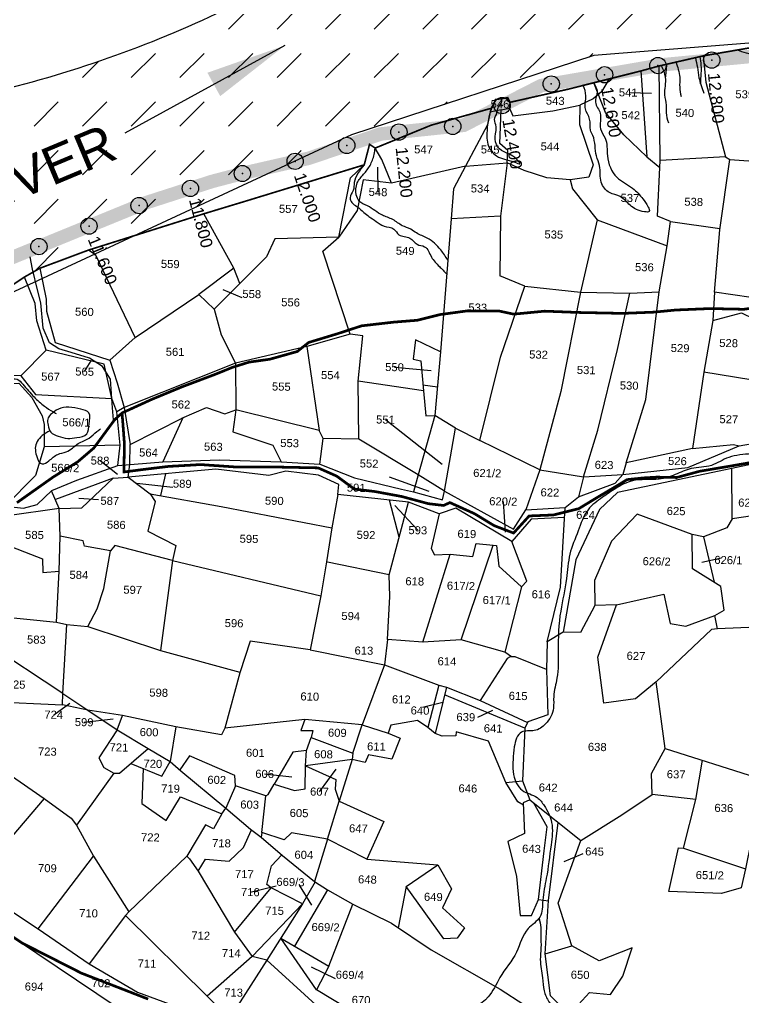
# Model space of a CAD drawing. Header units: millimetres. Extents: x 354375 to 360909, y 1837794 to 1846819.
# Drawn here: x 357926 to 359264, y 1844102 to 1845909 of the extents above; entities that cross this region are included whole.
import ezdxf
from ezdxf.enums import TextEntityAlignment as Align

# ---------------------------------------------------------------- set-up
doc = ezdxf.new("R2010")
doc.units = ezdxf.units.MM
doc.header["$PDMODE"] = 32
doc.header["$PDSIZE"] = 30
for name, color, linetype in [('BND', 6, 'Continuous'), ('CSMark', 72, 'Continuous'), ('DIMENSION', 255, 'Continuous'), ('FRL', 3, 'Continuous'), ('Plot', 7, 'Continuous'), ('ROAD', 1, 'Continuous'), ('ROADS', 50, 'Continuous'), ('STREAM', 130, 'Continuous'), ('TEXT', 7, 'Continuous')]:
    doc.layers.add(name, color=color, linetype=linetype)
doc.styles.get("Standard").update_dxf_attribs({"font": 'arial.ttf'})
doc.dimstyles.get("Standard").update_dxf_attribs({"dimtxt": 0.18, "dimasz": 0.18, "dimexe": 0.18, "dimexo": 0.0625, "dimgap": 0.09, "dimtad": 0, "dimtih": 1, "dimtoh": 1, "dimdec": 4, "dimzin": 0, "dimdsep": 46, "dimtxsty": 'Standard', "dimcen": 0.09, "dimadec": 0, "dimazin": 0, "dimtfac": 1, "dimtdec": 4, "dimtofl": 0, "dimtmove": 0, "dimatfit": 3, "dimfxl": 1, "dimtolj": 1, "dimtzin": 0, "dimarcsym": 0})

msp = doc.modelspace()

# ---------------------------------------------------------------- hatches: boundary and pattern name
h = msp.add_hatch()
h.set_pattern_fill('DASH,_O', color=4, scale=20, angle=45)
h.set_pattern_definition([(45, (0, 0), (7e-15, 89.8025612), [63.5, -63.5])])
h.paths.add_polyline_path([(355477.1, 1843501.6), (355711.7, 1843159.9), (355737, 1843173.6), (356070, 1843283.5), (356311.5, 1843442.1), (356569.1, 1843861.7), (356851.2, 1844266.5), (357016.9, 1844488.8), (357044.6, 1844633.6), (357119.9, 1844730.1), (357281.4, 1844886.2), (357507.2, 1845123.6), (357846, 1845373.9), (358539.6, 1845695.9), (358987.5, 1845842.6), (359498.8, 1845883.5), (360096, 1845862), (360175.6, 1845873.5), (360312.4, 1845904.9), (360346.8, 1845905.4), (360233.9, 1846353.5), (360199.5, 1846376.3), (360144.5, 1846409.7), (360087.5, 1846438.9), (360028.6, 1846464.1), (359968, 1846485.8), (359905.9, 1846504.6), (359842.6, 1846520.9), (359778.3, 1846535.3), (359713.4, 1846547.6), (359648.4, 1846556.4), (359583.7, 1846560.7), (359519.9, 1846559.2), (359457.4, 1846550.8), (359396.6, 1846534.9), (359337.1, 1846512.7), (359278.6, 1846485.8), (359220.7, 1846455.7), (359163.1, 1846424), (359105.3, 1846392.1), (359047, 1846361.6), (358988.1, 1846333.2), (358929.1, 1846306), (358870.4, 1846279), (358812.4, 1846251.2), (358755.7, 1846221.6), (358700.7, 1846189.3), (358647.9, 1846153.3), (358596.7, 1846114.2), (358545.7, 1846074.5), (358493.5, 1846036.5), (358439.5, 1846001.2), (358383.9, 1845968.5), (358326.8, 1845938.1), (358268.6, 1845910), (358209.3, 1845883.9), (358149.2, 1845859.8), (358088.5, 1845837.3), (358027.3, 1845816.7), (357965.5, 1845798.1), (357903.2, 1845781.8), (357840.2, 1845768), (357776.5, 1845757.1), (357712.1, 1845749.2), (357646.9, 1845744.6), (357581.2, 1845742.8), (357515.5, 1845741.5), (357450.6, 1845738.2), (357387.1, 1845730.3), (357325.7, 1845715.3), (357267.1, 1845691.1), (357211.7, 1845658), (357159.9, 1845617.9), (357112.1, 1845572.2), (357068.6, 1845522.8), (357029.4, 1845470.9), (356993.6, 1845417.2), (356960.3, 1845362.1), (356928.4, 1845306.2), (356897.1, 1845250), (356865.4, 1845194), (356832.2, 1845138.8), (356797.5, 1845084.3), (356762, 1845030.3), (356726.2, 1844976.5), (356690.8, 1844922.4), (356656.6, 1844867.7), (356624.2, 1844812.1), (356594.2, 1844755.2), (356567.4, 1844696.7), (356543.7, 1844636.5), (356521.5, 1844575.7), (356499, 1844515.2), (356474.5, 1844455.9), (356446.2, 1844398.8), (356413.5, 1844344.2), (356377, 1844291.9), (356336.9, 1844241.8), (356293.9, 1844193.6), (356248.3, 1844147.1), (356200.7, 1844102.1), (356151.6, 1844058.3), (356101.3, 1844015.5), (356050.5, 1843973.5), (355999.5, 1843932), (355948.7, 1843891), (355898.2, 1843850.2), (355847.9, 1843809.6), (355797.9, 1843769.1), (355748.1, 1843728.6), (355698.5, 1843688.1), (355649.1, 1843647.3), (355599.8, 1843606.3), (355550.8, 1843564.9), (355501.9, 1843523.1)])

# ---------------------------------------------------------------- linework, layer by layer
at = {"color": 4}
msp.add_lwpolyline([(360346.8, 1845905.4), (360312.4, 1845904.9), (360175.6, 1845873.5), (360096, 1845862), (359498.8, 1845883.5), (358987.5, 1845842.6), (358539.6, 1845695.9), (357846, 1845373.9), (357507.2, 1845123.6), (357281.4, 1844886.2), (357119.9, 1844730.1), (357044.6, 1844633.6), (357016.9, 1844488.8), (356851.2, 1844266.5), (356569.1, 1843861.7), (356311.5, 1843442.1), (356070, 1843283.5), (355737, 1843173.6), (355711.7, 1843159.9)], dxfattribs=at)
msp.add_open_spline([(360233.8, 1846353.7), (360204.2, 1846373.6), (360074.8, 1846457.5), (359817, 1846535.7), (359424, 1846595.5), (359070.8, 1846351.3), (358733.8, 1846232.3), (358457.7, 1845994.9), (358118.2, 1845832.2), (357705.8, 1845724.4), (357317.7, 1845758.8), (357023.9, 1845510.6), (356849.3, 1845128.2), (356580, 1844792.4), (356446, 1844297.4), (356030.9, 1843955.3), (355682.3, 1843677.5), (355509.3, 1843529.6), (355477.1, 1843501.6)], degree=3, knots=[5565.073698, 5565.073698, 5565.073698, 5565.073698, 5671.412453, 6026.576286, 6370.093912, 6811.380667, 7250.662048, 7436.99095, 7895.132819, 8364.635402, 8711.468131, 9007.199942, 9440.815909, 9972.938838, 10276.359737, 10947.391125, 11503.408839, 11631.473487, 11631.473487, 11631.473487, 11631.473487], dxfattribs=at)
for p in [(359105.9, 1845824.2), (359205.3, 1845834.3), (359007.3, 1845807.2), (358908.8, 1845790.2), (358817.9, 1845750.2), (358627.3, 1845701.3), (358726.8, 1845711.7), (358531, 1845676.6), (358435.5, 1845647.1), (358338.1, 1845624.7), (358242, 1845597.1), (358147.2, 1845565.4), (358054.7, 1845527.5), (357962.1, 1845489.6)]:
    msp.add_point(p)
at = {"layer": 'BND', "lineweight": 30, "const_width": 3.03}
msp.add_lwpolyline([(357756.6, 1845314.5), (357935.4, 1845433.3), (357963.8, 1845449.5), (358053.7, 1845483.1), (358267.1, 1845550.3), (358344.7, 1845573.8), (358563.2, 1845640.7), (358573, 1845678.6), (358583.5, 1845671.7), (358686.6, 1845713.9), (358798.5, 1845745.4), (358805.8, 1845761.4), (358828.4, 1845764.9), (358832.6, 1845756.3), (358939.8, 1845780.5), (359074.3, 1845814.2), (359108.3, 1845823.5), (359190.9, 1845842.4), (359288.3, 1845859.1)], dxfattribs=at)
at = {"layer": 'DIMENSION'}
for points in [[(359093.9, 1845772.8), (359053.1, 1845774)], [(359187.2, 1844906), (359223.5, 1844914.3)]]:
    msp.add_lwpolyline(points, dxfattribs=at)
at = {"layer": 'FRL', "color": 84, "const_width": 25}
msp.add_lwpolyline([(356693.6, 1844251.9), (356799.8, 1844485.9), (356887.5, 1844674.7), (356964.5, 1844794.4), (357086.8, 1844864), (357086.8, 1844864), (357179.1, 1844892.8), (357322, 1845001), (357434, 1845162), (357566, 1845270), (357749, 1845387), (357858, 1845447), (358161, 1845571), (358282, 1845610), (358343, 1845626), (358460.4, 1845652.8), (358593.8, 1845697.8), (358746.9, 1845713.8), (358889.9, 1845787), (359114.6, 1845825.7), (359385.9, 1845851.4)], dxfattribs=at)
at = {"layer": 'Plot'}
for points in [[(359189.7, 1845842.1), (359194.6, 1845793.8), (359230.6, 1845655.8), (359239, 1845650.8)], [(359230.6, 1845655.8), (359109.9, 1845648.9), (359108.3, 1845823.5)], [(359016, 1845799.6), (359001.7, 1845775.4), (358986, 1845762.5), (358961.6, 1845750.9), (358961.1, 1845715.2), (358986, 1845641), (358978.5, 1845618.1), (358943.5, 1845612.7), (358947.9, 1845596.1), (358993.6, 1845539.3), (359122.8, 1845491.1), (359129.4, 1845536.1), (359105.3, 1845546), (359109.4, 1845635.5)], [(359074.3, 1845814.2), (359085.4, 1845655.5), (359109.4, 1845635.5), (359109.9, 1845648.9)], [(359085.4, 1845655.5), (359043.1, 1845696.1), (359008.8, 1845737.2), (358987.2, 1845792.3)], [(358816.1, 1845742.4), (358795.7, 1845738), (358798.5, 1845745.4)], [(358943.5, 1845612.7), (358900.3, 1845616.4), (358858.6, 1845630.4), (358827.2, 1845644.5), (358828.5, 1845666.9), (358813.5, 1845680.3), (358816.1, 1845742.4), (358831.8, 1845745.7), (358832.6, 1845756.3)], [(358831.8, 1845745.7), (358837.8, 1845731.6), (358911.9, 1845740.5), (358961.6, 1845750.9)], [(358795.7, 1845738), (358791.2, 1845714.7), (358750.3, 1845638.2), (358827.2, 1845644.5)], [(358750.3, 1845638.2), (358613.6, 1845606.8), (358595.9, 1845650.8), (358583.5, 1845671.7)], [(358613.6, 1845606.8), (358561.4, 1845612.9), (358550.3, 1845556), (358516.2, 1845506.8), (358538, 1845616.9), (358563.2, 1845640.7)], [(358750.3, 1845638.2), (358727.9, 1845596.4), (358723.8, 1845540.9), (358704.2, 1845295), (358693.7, 1845177.4), (358663.1, 1845067.5), (358654.3, 1845036.4)], [(358827.2, 1845644.5), (358814.9, 1845545.6), (358813.9, 1845435.8)], [(359437.1, 1845467.8), (359377.3, 1845415.8), (359345.7, 1845385.9), (359210.4, 1845405.5), (359220, 1845520.3), (359239, 1845650.8), (359299.8, 1845646.5), (359365.2, 1845636.1)], [(358516.2, 1845506.8), (358398.2, 1845503.7), (358382.9, 1845470.4), (358333.2, 1845421.3), (358322.3, 1845449.6), (358267.1, 1845550.3)], [(358814.9, 1845545.6), (358723.8, 1845540.9)], [(358993.6, 1845539.3), (358962.7, 1845405.3), (358926.7, 1845221.6), (358887.8, 1845076.8), (358777, 1845131.4)], [(359129.4, 1845536.1), (359220.3, 1845522.8)], [(358537.4, 1845327.6), (358487, 1845481.2), (358516.2, 1845506.8)], [(358092.9, 1845279.5), (358140, 1845321.4), (358067, 1845473.8), (358053.7, 1845483.1)], [(359047.2, 1845089.8), (359083.7, 1845206.7), (359108.2, 1845405.9), (359122.8, 1845491.1)], [(357963.8, 1845449.5), (357975.5, 1845392.5), (357976.1, 1845370), (357992.1, 1845312.3), (358092.9, 1845279.5), (358106.4, 1845237.7), (358119.9, 1845192.1), (358106.3, 1845184)], [(358322.3, 1845449.6), (358257.4, 1845401.3), (358286.1, 1845374), (358333.2, 1845421.3)], [(358107.7, 1845084.8), (358112, 1845122.3), (358106.3, 1845184), (358096.6, 1845208.6), (358082.8, 1845272.5), (357975.2, 1845298.2), (357958.3, 1845352.4), (357955.1, 1845384.5), (357935.4, 1845433.3)], [(358731.6, 1845153.8), (358777, 1845131.4), (358815.1, 1845285.3), (358860, 1845416.7), (358813.9, 1845435.8)], [(358860, 1845416.7), (358962.7, 1845405.3), (359053.7, 1845403.2), (359108.2, 1845405.9)], [(358968.2, 1845063.7), (358995.1, 1845150.2), (359031, 1845299.4), (359053.7, 1845403.2)], [(359210.4, 1845405.5), (359207.6, 1845353.1), (359190.9, 1845257.6), (359169.7, 1845116.2), (359245.6, 1845123.6), (359256, 1845121)], [(358140, 1845321.4), (358257.4, 1845401.3)], [(358286.2, 1845374), (358299.1, 1845326.6), (358325.4, 1845274.1)], [(359207.6, 1845353.1), (359260.1, 1845366.9), (359305.6, 1845345.2), (359303.4, 1845315.7), (359284.8, 1845290.9), (359277.6, 1845243.1), (359190.9, 1845257.6)], [(358553.3, 1845133.3), (358552, 1845240.8), (358560.5, 1845324.9), (358537.4, 1845327.6), (358457, 1845304.8), (358480, 1845149.4)], [(358704.2, 1845295), (358657.7, 1845317.5), (358653.9, 1845281.6), (358667.5, 1845278.6), (358672.8, 1845222.9), (358552, 1845240.8)], [(357975.2, 1845298.2), (357928.7, 1845250.4), (357908, 1845251.5), (357891.6, 1845285.1), (357858.7, 1845303.2), (357797.9, 1845294.7), (357742.3, 1845301.7)], [(358457, 1845304.8), (358325.4, 1845274.1), (358325.8, 1845187.5)], [(358325.4, 1845274.1), (358119.9, 1845192.1), (358130.7, 1845123.9)], [(357928.7, 1845250.4), (357955.7, 1845216.4), (358096.6, 1845208.6)], [(357906.2, 1845236.3), (357925, 1845236.8), (357948.8, 1845210.5), (357968, 1845176.8), (357971.8, 1845160.9), (357972, 1845119.4), (357955.7, 1845066.7), (357899.6, 1845009.8)], [(358671.7, 1845234.1), (358698.5, 1845230.3)], [(358672.8, 1845222.9), (358676.9, 1845177), (358693.7, 1845177.4)], [(358226, 1845172.1), (358272, 1845191.9), (358305.8, 1845180.1), (358325.8, 1845187.5), (358320.7, 1845147.1), (358394.4, 1845122.4), (358409.8, 1845091.4)], [(358481.2, 1845087.2), (358487.6, 1845134.8), (358480, 1845149.4), (358325.8, 1845187.5)], [(358933.5, 1844988.5), (358871.5, 1844985.7), (358836, 1844944.7), (358732.6, 1845006.2), (358701.5, 1844995.6), (358644.9, 1845017.1), (358514.3, 1845031.5), (358516.5, 1845049.5), (358478.7, 1845067), (358418.6, 1845074.3), (358387.1, 1845066.7), (358288.7, 1845077.9), (358127.1, 1845063.6), (358130.1, 1845086.6), (358130.7, 1845123.9), (358228, 1845173.2), (358190.9, 1845091.4)], [(358711.3, 1845037.6), (358731.6, 1845153.8), (358693.7, 1845177.4)], [(358663.1, 1845067.5), (358553.3, 1845133.3), (358487.6, 1845134.8)], [(357899.6, 1845009.8), (357933.5, 1845006), (357958.9, 1845012.9), (357985.9, 1845038.4), (358031.9, 1845057.7), (358107.7, 1845084.8), (358190.9, 1845091.4), (358295.5, 1845095.2), (358409.8, 1845091.4), (358481.2, 1845087.2), (358545.4, 1845062), (358632.1, 1845041.2), (358654.3, 1845036.4), (358707.8, 1845021.2), (358711.3, 1845037.6), (358839, 1844967.3), (358861.5, 1845003.2), (358934.7, 1845007.3), (358959.2, 1845026.8), (359026.6, 1845052.5), (359041, 1845068.2), (359161.3, 1845080.9), (359256, 1845121), (359291.1, 1845127.6)], [(358112, 1845122.3), (357972, 1845119.4)], [(359169.7, 1845116.2), (359047.2, 1845089.8), (359041, 1845068.2)], [(359438, 1845102.6), (359308.7, 1845093.7), (359242.4, 1845079.3), (359031.4, 1845035), (358997.7, 1845003.7), (358954.2, 1844910.4), (358931, 1844776.6), (358901.3, 1844758.8), (358925.6, 1844859.8), (358934.7, 1845007.3)], [(358887.8, 1845076.8), (358861.5, 1845003.2)], [(358887.8, 1845076.8), (358968.2, 1845063.7), (358959.2, 1845026.8)], [(359339.2, 1845000.6), (359243.1, 1844986.4), (359242.4, 1845079.3)], [(358099.4, 1845061.7), (357992.5, 1845021.8)], [(357999.4, 1845005.3), (358041.4, 1845006.9), (358099.4, 1845061.7), (358127.1, 1845063.6)], [(358127.1, 1845063.6), (358167.5, 1845032.6), (358177.1, 1845018.3), (358163.2, 1844963.3), (358215.2, 1844937.2), (358209, 1844909.2), (358102.6, 1844936.8), (358094.2, 1844927), (358046.4, 1844935.5), (358043.9, 1844945.8), (358001.2, 1844954.1)], [(358711.3, 1845037.6), (358663.1, 1845067.5)], [(358968.2, 1845063.7), (359041, 1845068.2)], [(357999.4, 1845005.3), (357985.6, 1845038.3)], [(358514.3, 1845031.5), (358503.1, 1844969.8), (358493.4, 1844906.8), (358482.9, 1844843.9), (358463, 1844744.1), (358352.3, 1844760.3), (358333.2, 1844701.8), (358305.4, 1844599.3), (358299.2, 1844587.3), (358215.1, 1844602), (358116.7, 1844622.9)], [(358167.5, 1845032.6), (358298.9, 1845009.4), (358503.1, 1844969.8)], [(357707.7, 1844862.8), (357780.6, 1844916.5), (357845.3, 1844961.4), (357904.2, 1844992.1), (357887.2, 1844943.9), (357969, 1844912.5), (357969.2, 1844887.4), (357999.6, 1844889.4), (358001.2, 1844954.1), (357999.4, 1845005.3), (357904.2, 1844992.1)], [(358609, 1844882.7), (358644.9, 1845017.1)], [(358627.6, 1844952.6), (358609.6, 1845021)], [(358701.5, 1844995.6), (358686.7, 1844931.4), (358693, 1844919.7), (358722.2, 1844920.7), (358763.6, 1844916.9), (358770.2, 1844940.8), (358801.2, 1844937.7), (358807.3, 1844937.1), (358811.7, 1844898.5), (358853.6, 1844860.7), (358863.7, 1844871), (358836, 1844944.7)], [(359243.1, 1844986.4), (359233.3, 1844969.9), (359189.8, 1844952.9), (359168.9, 1844957.6), (359067.7, 1844994.9), (359020, 1844945.1), (358988.4, 1844872.3), (358989, 1844825.9), (358962.9, 1844776.1), (358931, 1844776.6)], [(359395.8, 1844834.1), (359328.5, 1844809), (359317, 1844787.3), (359215.9, 1844782.8), (359210.9, 1844807.8), (359228.1, 1844817.4), (359222, 1844861.3), (359169.9, 1844893.9), (359168.9, 1844957.6)], [(359189.8, 1844952.9), (359209.5, 1844869.1)], [(358742.3, 1844762.9), (358801.2, 1844937.7)], [(357994.5, 1844795.3), (358013.5, 1844791), (358052.5, 1844787.4), (358069.6, 1844820.1), (358082.2, 1844857.4), (358094.6, 1844926.9)], [(358671.6, 1844758), (358722.2, 1844920.7)], [(358209, 1844909.2), (358187, 1844742.7)], [(358209, 1844909.2), (358482.9, 1844843.9)], [(358606.1, 1844763.2), (358610.6, 1844842.5), (358609, 1844882.7), (358495.6, 1844906.1)], [(357873.3, 1844789), (357878.4, 1844807), (357994.5, 1844795.3), (357999.6, 1844889.4)], [(358853.6, 1844860.7), (358823, 1844739.8)], [(359029.6, 1844827.4), (359116.6, 1844846.9), (359128.4, 1844793.1), (359157.3, 1844787.7), (359210.9, 1844807.8)], [(358901.3, 1844758.8), (358900.2, 1844707.5), (358902.5, 1844624.1), (358865.5, 1844611), (358860.1, 1844599.3), (358855.7, 1844502), (358869.2, 1844466.6), (358963.3, 1844391.8), (359039.2, 1844439.1), (359095.3, 1844476.9), (359093.8, 1844515.5), (359119.5, 1844562), (359102.9, 1844685), (359064.7, 1844653.3), (359006.1, 1844645.5), (358994.8, 1844730.8), (359029.6, 1844827.4), (358989, 1844825.9)], [(358006.2, 1844663.7), (358013.5, 1844791)], [(358052.5, 1844787.4), (358187, 1844742.7), (358333.5, 1844703.1)], [(359215.9, 1844782.8), (359204.7, 1844781.8), (359102.9, 1844685)], [(357871.5, 1844648.4), (358005.8, 1844642.5), (358006.2, 1844663.7), (357865.8, 1844755.7), (357866.6, 1844725.3)], [(358835.2, 1844731.5), (358823, 1844739.8), (358742.3, 1844762.9), (358671.6, 1844758), (358606.1, 1844763.2), (358600.6, 1844716.7)], [(358463, 1844744.1), (358600.6, 1844716.7), (358559.2, 1844605.2)], [(358600.6, 1844716.7), (358700.9, 1844678.9), (358680.5, 1844600.8)], [(358900.2, 1844707.5), (358842.3, 1844731.3), (358832.7, 1844731.5), (358827.6, 1844728.4), (358777.6, 1844650.4)], [(358700.9, 1844678.9), (358715.2, 1844675.4), (358694.5, 1844589.5)], [(357046.6, 1844661.7), (357077.6, 1844637), (357133.9, 1844647.1), (357287.8, 1844579.5), (357467.2, 1844508.4), (357659.2, 1844425.3), (357664.5, 1844419.4), (357734.4, 1844350.5), (357811.8, 1844281.3), (357911.1, 1844218.7), (357920.7, 1844208.8), (358106.8, 1844083.6)], [(358006.2, 1844663.7), (358052.3, 1844632.7), (358005.8, 1844642.5)], [(358860.1, 1844599.3), (358711.7, 1844661.1)], [(358715.2, 1844675.4), (358777.6, 1844650.4), (358865, 1844610)], [(359119.5, 1844562), (359286.4, 1844508.9), (359353.6, 1844579), (359435.2, 1844662.3)], [(358052.3, 1844632.7), (358106.5, 1844596.5), (358116.7, 1844622.9), (358052.3, 1844632.7)], [(357565.7, 1844610.5), (357623, 1844602.9), (357684, 1844595.5), (357742.9, 1844577), (357775.5, 1844586), (357882.2, 1844531.2), (357971.9, 1844469.4), (358021.7, 1844432.8), (358031.6, 1844420), (358062.9, 1844362.6), (358128.3, 1844259.8), (358122.2, 1844253), (358273.2, 1844104.1), (358314.4, 1844062.4)], [(358453.6, 1844615.2), (358305.4, 1844599.3)], [(358559.2, 1844605.2), (358453.6, 1844615.2), (358446.3, 1844595), (358468.4, 1844595.2), (358465, 1844582.2)], [(358824.8, 1844498.8), (358792.9, 1844575.6), (358733.3, 1844592.3), (358732.5, 1844585.2), (358707, 1844584.4), (358694.5, 1844589.5), (358680.5, 1844600.8), (358661.4, 1844613.8), (358612.2, 1844604.9), (358607.3, 1844589.9), (358629.8, 1844580.7), (358614.2, 1844542.1), (358570.9, 1844549.8), (358564.8, 1844536), (358540.9, 1844541.3), (358454.8, 1844529.5), (358456.6, 1844558.3), (358465, 1844582.2), (358542.4, 1844553.2), (358540.9, 1844541.3)], [(358106.5, 1844596.5), (358072.8, 1844544.2), (358082, 1844526.6), (358100.8, 1844516.4), (358031.6, 1844420)], [(358106.5, 1844596.5), (358164.2, 1844562), (358204.8, 1844537.6), (358224.5, 1844520.2), (358307.7, 1844451.3), (358353, 1844412.7), (358372.9, 1844397.7), (358412.1, 1844364), (358471.4, 1844315.9), (358495.1, 1844300.7), (358542.1, 1844274.1), (358613.4, 1844238.9), (358686.6, 1844189.4), (358814.6, 1844116.7), (358858.1, 1844088.2), (359012, 1843998.7), (359044.3, 1843960.1), (359051.2, 1843965.6), (359038.4, 1843984), (359012, 1843998.7)], [(358215.1, 1844602), (358204.8, 1844537.6)], [(358542.4, 1844553.2), (358559.2, 1844605.2), (358607.3, 1844589.9)], [(358100.8, 1844516.4), (358111, 1844516.4), (358164.2, 1844562)], [(358456.6, 1844558.3), (358431.1, 1844554.9), (358396.7, 1844495.5)], [(357473, 1844538.6), (357475.5, 1844549.5), (357594.9, 1844496.3), (357679.7, 1844467.4), (357677.2, 1844460.8), (357758.5, 1844388), (357832.7, 1844317.2), (357853.5, 1844299), (357960.9, 1844228.5), (358055, 1844163.5), (358144.4, 1844111), (358307.9, 1844050.6), (358287.5, 1844018.6)], [(358131.9, 1844534.3), (358189.4, 1844510.6), (358204.5, 1844537.8)], [(358325.5, 1844492.6), (358324, 1844512), (358240.1, 1844548.4), (358222.5, 1844522)], [(358540.9, 1844541.3), (358517.1, 1844464.4), (358599.5, 1844426.6), (358568.3, 1844356.9), (358699.3, 1844346.9), (358724.2, 1844302.1), (358707.9, 1844267.3), (358748.2, 1844230.3), (358734.9, 1844211.2), (358710.3, 1844209.6), (358640.4, 1844306.9), (358699.3, 1844346.9)], [(359176, 1844467.5), (359188.1, 1844540.2)], [(358154.9, 1844524.8), (358152, 1844460), (358197.3, 1844428.8), (358223.9, 1844472.4), (358300.2, 1844441.1), (358307.7, 1844451.3)], [(358373.8, 1844406.3), (358381.3, 1844474.2), (358385.6, 1844476.8), (358396.7, 1844495.5), (358434.5, 1844484.2), (358454.3, 1844487), (358454.8, 1844529.5)], [(358454.8, 1844529.5), (358511, 1844504.3), (358509.4, 1844486.5), (358517.1, 1844464.4)], [(358857.3, 1844456.9), (358847.1, 1844463.4), (358824.8, 1844498.8), (358855.7, 1844502)], [(359286.4, 1844508.9), (359297.6, 1844488.6), (359267.8, 1844339.1), (359259.8, 1844304), (359223.3, 1844293.8), (359126.2, 1844297.6), (359144.1, 1844378.1), (359153, 1844377.7), (359267.8, 1844339.1)], [(358381.3, 1844474.2), (358325.5, 1844492.6), (358307.7, 1844451.3)], [(357971.9, 1844469.4), (357865.6, 1844345.4), (357836.4, 1844329.4), (357832.7, 1844317.2)], [(358568.3, 1844356.9), (358495.2, 1844394), (358517.1, 1844464.4)], [(358869.2, 1844466.6), (358857.1, 1844461.2), (358859.1, 1844404.6), (358828.7, 1844389.6), (358844.4, 1844324.9), (358851.6, 1844253.1), (358872, 1844253), (358885.2, 1844282.7), (358903.7, 1844280.4)], [(359153, 1844377.7), (359176, 1844467.5), (359095.3, 1844476.9)], [(358885.2, 1844282.7), (358895.8, 1844372.5), (358901.3, 1844416.9), (358876.6, 1844460.6)], [(358300.2, 1844441.1), (358284.4, 1844413.4), (358269.7, 1844420.5), (358235.5, 1844363), (358128.3, 1844259.8)], [(358256.6, 1844334.7), (358270.2, 1844356.9), (358313.6, 1844353.4), (358340.2, 1844378.7), (358354.9, 1844411.2)], [(358897.5, 1844182.3), (358903.8, 1844280.9), (358921.8, 1844424.8)], [(358495.2, 1844394), (358428.9, 1844406.1), (358415.2, 1844393), (358373.8, 1844406.3), (358372.9, 1844397.7)], [(358495.2, 1844394), (358471.4, 1844315.9)], [(359038.4, 1843984), (359014.9, 1844025.5), (359016.4, 1844043.2), (358959, 1844088.7), (358979.3, 1844110.7), (359018, 1844106.7), (359041, 1844140.8), (359058.5, 1844193), (358997.3, 1844169.1), (358947, 1844197), (358921.3, 1844275.9), (358963.3, 1844391.8)], [(357960.9, 1844228.5), (358062.9, 1844362.6)], [(358235.5, 1844363), (358240.6, 1844357.8), (358256.6, 1844334.7), (358323.6, 1844222.2), (358356.4, 1844177.3), (358273.2, 1844104.1)], [(358323.6, 1844222.2), (358391.1, 1844304.1), (358383.1, 1844310.4), (358392.1, 1844345.1), (358411.1, 1844364.9)], [(358472.8, 1844315), (358449.1, 1844274.3), (358391.1, 1844304.1)], [(358495.1, 1844300.7), (358434.6, 1844196.1)], [(358640.4, 1844306.9), (358626.2, 1844230.3)], [(358449.1, 1844274.3), (358356.4, 1844177.3)], [(358449.1, 1844274.3), (358383, 1844170.3), (358356.4, 1844177.3)], [(358497.9, 1844159.5), (358542.1, 1844274.1)], [(358122.2, 1844253), (358055, 1844163.5)], [(358383, 1844170.3), (358474, 1844087.7), (358602.7, 1843998.6), (358616, 1844025.6), (358567, 1844060.4), (358474.7, 1844115.3), (358408.8, 1844211), (358497.9, 1844159.5), (358474.7, 1844115.3)], [(359012, 1843998.7), (358907.2, 1844104.7), (358897.5, 1844182.3), (358947, 1844197)], [(358383, 1844170.3), (358314.4, 1844062.4)]]:
    msp.add_lwpolyline(points, dxfattribs=at)
at = {"layer": 'Plot', "color": 0}
for points in [[(358588.7, 1845590.4), (358588.2, 1845636.7)], [(358337.9, 1845394.9), (358302.3, 1845409.9)], [(358046.6, 1845258.4), (358058.8, 1845278.3)], [(358619.2, 1845266.7), (358686.7, 1845260.8)], [(358602.5, 1845169.7), (358707.3, 1845087.2)], [(358075.1, 1845093.9), (358107.3, 1845068.8)], [(358196.2, 1845069.7), (358186.7, 1845029.3)], [(358609, 1845063.9), (358682.7, 1845037.7)], [(358209.5, 1845044.1), (358142.8, 1845051.6)], [(358072.4, 1845021.2), (358035.6, 1845023.7)], [(358662.2, 1844965.2), (358620, 1845010.8)], [(358820.1, 1845018.4), (358823.9, 1844961.8)], [(357989.5, 1844624.2), (358019.3, 1844645.5)], [(358670.6, 1844638.3), (358708.4, 1844647.3)], [(358773, 1844619.4), (358800.6, 1844632.8)], [(358045.7, 1844610.4), (358099.5, 1844616.3)], [(358480.5, 1844481.9), (358511.3, 1844523.3)], [(358379.2, 1844514.8), (358429.7, 1844509.3)], [(358967.2, 1844367.2), (358931.9, 1844352)], [(358352.7, 1844296.3), (358400.7, 1844308)], [(358442.7, 1844309), (358465.7, 1844272.3)], [(358510.4, 1844136.2), (358465.5, 1844157.2)]]:
    msp.add_lwpolyline(points, dxfattribs=at)
at = {"layer": 'ROAD'}
msp.add_lwpolyline([(358100.2, 1845169.1), (358098.1, 1845191.3), (358096.1, 1845217.5), (358094.4, 1845244.7), (358079.8, 1845268.1), (358055.6, 1845283.6), (358021.5, 1845293.5), (357999.1, 1845300.4), (357981.8, 1845311.7), (357969.8, 1845338.7), (357965.9, 1845385.7), (357959.5, 1845409.9), (357950.5, 1845448), (357945.9, 1845470.8)], dxfattribs=at)
at = {"layer": 'ROADS', "color": 40, "const_width": 5}
for points in [[(357921.4, 1845016.1), (357988.4, 1845063.5), (358033.8, 1845091.7), (358063.5, 1845117.1), (358101.6, 1845169), (358115.7, 1845182), (358171.5, 1845207.5), (358226.6, 1845230.3), (358287.8, 1845253.4), (358320.4, 1845266.6), (358350.6, 1845276), (358388.9, 1845281.4), (358439.4, 1845295.6), (358460.5, 1845312.3), (358513.5, 1845328.4), (358558.4, 1845343.1), (358617.6, 1845349.9), (358661.3, 1845353.4), (358703.3, 1845363.9), (358754, 1845370.8), (358811.7, 1845370.6), (358839.3, 1845364.7), (358896.6, 1845370.2), (358959, 1845367.8), (359040.8, 1845366.1), (359098.5, 1845368.4), (359138.6, 1845372.3), (359202.2, 1845375), (359264.8, 1845373.7), (359326, 1845382.4)], [(359275.6, 1845090.1), (359233.2, 1845082.7), (359183.2, 1845074.3), (359140.5, 1845062.7), (359103.9, 1845063.4), (359079.6, 1845062), (359048.9, 1845058.8), (359025.3, 1845044.5), (358994.5, 1845026.3), (358959.6, 1845005.1), (358912.9, 1844993.5), (358867.9, 1844991.6), (358839.2, 1844960), (358802.9, 1844973.9), (358767, 1844995.8), (358721.4, 1845016.4), (358710.1, 1845011), (358681.8, 1845014.3), (358632.4, 1845027.6), (358583.2, 1845036.7), (358544.8, 1845041.4), (358512.3, 1845065.3), (358478, 1845080.5), (358409, 1845081.9), (358327.8, 1845082), (358260.8, 1845086.6), (358201.5, 1845083.2), (358158.6, 1845078), (358119.1, 1845072.9), (358120.1, 1845124.2), (358117.3, 1845162), (358115.7, 1845182)], [(357149.6, 1844699.6), (357196.6, 1844652.5), (357198.3, 1844651.1), (357201.5, 1844648.6), (357250.9, 1844611), (357308.8, 1844581.8), (357386.3, 1844552.7), (357505.6, 1844515.1), (357599.5, 1844467.4), (357686.2, 1844401.4), (357784.1, 1844308.8), (357840.6, 1844262.4), (357930.9, 1844202.2), (358040.7, 1844146.4), (358164, 1844098.5)]]:
    msp.add_lwpolyline(points, dxfattribs=at)
at = {"layer": 'STREAM'}
for points in [[(359988, 1845850), (359973.8, 1845831.6), (359930.8, 1845812.3), (359890, 1845799.7), (359844.7, 1845791.9), (359789.2, 1845787.4), (359743.7, 1845789.9), (359683.8, 1845796.6), (359642, 1845799), (359618, 1845787.6), (359581.6, 1845764.6), (359547.9, 1845727.4), (359531.6, 1845718.2), (359498.5, 1845717.4), (359458.5, 1845728.1), (359432.7, 1845738.8), (359418.3, 1845753.5), (359410, 1845793.6), (359405.5, 1845823.4), (359400.6, 1845833.7), (359390.1, 1845838.5), (359368, 1845845.1), (359365.8, 1845840.9), (359366, 1845829.3), (359369.1, 1845800.6), (359375.1, 1845780.7), (359384.7, 1845754.9), (359396.4, 1845729), (359405.1, 1845710.9), (359429.1, 1845683.7), (359451.9, 1845671.1), (359499.6, 1845650.9), (359535.9, 1845634.1), (359551.5, 1845623.3), (359557.3, 1845613.1), (359554.8, 1845604.6), (359543.3, 1845591.8), (359526.6, 1845577.7), (359514.6, 1845567.5), (359503.8, 1845563), (359501, 1845560.2), (359500.3, 1845553.7), (359505.9, 1845536.5), (359517.7, 1845517.8), (359519.7, 1845508.2), (359505.2, 1845492), (359482.7, 1845477.2), (359439.4, 1845452.1), (359419, 1845440.8), (359406.3, 1845430), (359393.6, 1845414.3), (359391.7, 1845398.1), (359395.2, 1845364.5), (359403.8, 1845349.9), (359408.1, 1845330.5), (359424.8, 1845310.3), (359432.5, 1845289.3), (359451.1, 1845263.8), (359454.6, 1845230.9), (359450.1, 1845205.7), (359443.4, 1845192.1), (359393.7, 1845150.9), (359335.7, 1845123), (359278.6, 1845106.8), (359236.6, 1845099.8), (359204.6, 1845085.1), (359167.6, 1845079.1), (359137.6, 1845068), (359108.3, 1845059.8), (359058.6, 1845056.5), (359028.2, 1845042.6), (359003.7, 1845026.1), (358976.7, 1845003.2), (358958.5, 1844963.9), (358943.1, 1844920.8), (358937.1, 1844875.7), (358926.2, 1844815.9), (358921.6, 1844741.8), (358919.3, 1844692), (358913.3, 1844657.6), (358912.8, 1844636.4), (358898.4, 1844607.5), (358877.5, 1844594.8), (358853.9, 1844592.1), (358840.4, 1844564.8), (358838.1, 1844541.3), (358844.1, 1844498.3), (358855.1, 1844484.6), (358882.8, 1844470.9), (358895.7, 1844456.2), (358909.5, 1844425.1), (358908.4, 1844383.6), (358899.6, 1844322), (358893.1, 1844281.3), (358887.7, 1844250.2), (358866, 1844228.7), (358844.7, 1844185.5), (358813.6, 1844138.1), (358792.4, 1844102.4), (358738.6, 1844070.9), (358709, 1844051.9), (358668.9, 1844001.5), (358632.2, 1843949.6), (358608.4, 1843915.4), (358576.5, 1843879.9), (358540.7, 1843829.1), (358511, 1843802.1), (358484.9, 1843778.1), (358461.1, 1843766), (358444.7, 1843752.8), (358427.4, 1843741.1), (358415, 1843722.8), (358400.8, 1843714.5), (358385.4, 1843697.3)], [(359175.1, 1845838.8), (359178.7, 1845821.3), (359181.6, 1845801.8), (359190.6, 1845773.2)], [(359184.6, 1845790.2), (359185.7, 1845804.3), (359185.9, 1845824.9), (359183.9, 1845840.4)], [(359442.7, 1845453.9), (359478.2, 1845477.5), (359501.8, 1845497.8), (359510, 1845504.7), (359509, 1845516.9), (359494.1, 1845536.6), (359486.5, 1845548.4), (359491.3, 1845557.6), (359509.1, 1845574.2), (359530.9, 1845590.4), (359539.8, 1845598.6), (359546.8, 1845606.5), (359548.1, 1845612.3), (359528.6, 1845623.5), (359503.3, 1845637), (359477.9, 1845650.5), (359458, 1845653.9), (359433.3, 1845663.5), (359425.2, 1845670.7), (359411.8, 1845687.9), (359404.4, 1845697.7), (359394.9, 1845705.9), (359390.3, 1845726.5), (359383.4, 1845732.6), (359376.3, 1845756.9), (359371.4, 1845763.4), (359366.9, 1845782.2), (359360.1, 1845791.8), (359359.6, 1845817.2), (359357.1, 1845831.3), (359353.4, 1845842), (359349.8, 1845846.5), (359336.3, 1845848.3), (359317.3, 1845845.8), (359300.6, 1845841.7), (359286.1, 1845842), (359274.3, 1845845.6), (359256.5, 1845851.3), (359253, 1845853.2)], [(359112, 1845824.4), (359119.4, 1845802.6), (359118.3, 1845769.9), (359121.1, 1845750.9), (359121, 1845736.9), (359125.2, 1845718.4)], [(359122, 1845826.7), (359120.6, 1845813.1), (359119.5, 1845801.5)], [(359138.8, 1845830.9), (359146.2, 1845802.5), (359146.1, 1845784), (359148.7, 1845767.3)], [(358987.2, 1845792.3), (358993.4, 1845776.5), (358990.6, 1845756.4), (358999.2, 1845736.1), (358999.8, 1845707.2), (359008.3, 1845690.2), (359012.5, 1845657.2), (359029.8, 1845617.9), (359059, 1845597.4), (359077.9, 1845578.1), (359088, 1845562.7), (359089.7, 1845554.5), (359081.3, 1845553.9), (359054.4, 1845566.1), (359036.3, 1845582), (359016.5, 1845589.4), (359001.3, 1845608.4), (358997.9, 1845639.2), (358992.3, 1845657.2), (358985.6, 1845694.9), (358981.3, 1845704.8), (358979.7, 1845725.4), (358971.8, 1845744), (358972.8, 1845768.4), (358967.9, 1845787.5)], [(358798.5, 1845745.4), (358794.9, 1845734.2), (358791.2, 1845714.7), (358789.8, 1845694), (358791.7, 1845678.7), (358807.7, 1845657.2), (358841.2, 1845645.7), (358850.9, 1845642.7), (358841.6, 1845654), (358828.2, 1845661.7), (358813.3, 1845670.2), (358807.6, 1845678.6), (358805.5, 1845697.9), (358807.1, 1845710.9), (358804.1, 1845724.6), (358808.5, 1845736.8), (358811.2, 1845747.6), (358816.4, 1845754.7), (358817.1, 1845763.1)], [(358717.7, 1845464.9), (358704.6, 1845483.5), (358679.6, 1845505.4), (358659.7, 1845514.7), (358649.1, 1845521.6), (358633.5, 1845528.2), (358616, 1845539.5), (358596.7, 1845547.6), (358569, 1845564.8), (358553.8, 1845573.9), (358548.6, 1845585.3), (358550.4, 1845607.2), (358562.1, 1845623.3), (358573.9, 1845639.6), (358581.4, 1845659.8), (358583.5, 1845671.7)], [(358563.2, 1845640.7), (358544.9, 1845608.1), (358542.8, 1845593.2), (358537, 1845579.8), (358540.4, 1845570.9), (358549.7, 1845563.8), (358562.5, 1845552.7), (358572, 1845545.2), (358585.5, 1845536.1), (358599.9, 1845527.4), (358617.9, 1845521.9), (358627.2, 1845511.4), (358647.4, 1845505.3), (358660.9, 1845493.8), (358674.8, 1845489.4), (358687.4, 1845470.3), (358702, 1845452.9), (358715.6, 1845438.7)], [(357847, 1845186.4), (357835.6, 1845181.5), (357809.3, 1845191), (357788.7, 1845198.7), (357776.7, 1845204.7), (357772.5, 1845218), (357768.4, 1845228.9), (357757.3, 1845237.1), (357752.3, 1845246.9), (357753.3, 1845257), (357747, 1845270.2), (357751.2, 1845280.7), (357773, 1845281.6), (357787, 1845278.7), (357810.5, 1845276.8), (357824.4, 1845277.2), (357837.8, 1845280.7), (357853.4, 1845286.5), (357870.7, 1845282.4), (357881, 1845277.1), (357888.8, 1845265.6), (357895.6, 1845261.9), (357908.6, 1845246.8), (357921.7, 1845244.2), (357932.4, 1845235.2), (357953.2, 1845211.7), (357972.3, 1845194.5), (357988, 1845184.5), (357994.2, 1845180.9)], [(357983.6, 1845179), (357998, 1845189.1), (358039.5, 1845189.1), (358054.6, 1845182), (358055, 1845162.1), (358050.6, 1845143.4), (358032.1, 1845136.5), (358015.3, 1845135.1), (357997.5, 1845139.2), (357984.1, 1845146.3), (357978.9, 1845159.4), (357978.3, 1845170.5), (357983.6, 1845179)], [(357982.2, 1845149), (357968.4, 1845140.2), (357958.7, 1845129.2), (357957.4, 1845103.1), (357968.1, 1845087.8), (357980.3, 1845093.3), (357996.8, 1845105.5), (358012.7, 1845110), (358034.9, 1845125.4), (358054.9, 1845135.7), (358069, 1845147.5), (358076.1, 1845152.9)], [(358886.3, 1844248), (358889.5, 1844231), (358889.7, 1844216.7), (358889.7, 1844193.1), (358888.5, 1844171.5), (358892.5, 1844137.9), (358895.4, 1844113.8), (358904.4, 1844093.7), (358924.8, 1844068.3), (358944.1, 1844047.7), (358982.3, 1844010.3), (358998.6, 1843995.6)]]:
    msp.add_spline(points, degree=3, dxfattribs=at)

# ---------------------------------------------------------------- texts
at = {"layer": 'CSMark', "color": 1}
for s, rotation, p in [('12.800', 275.4177, (359209.1, 1845811)), ('12.600', 279.7687, (359011.6, 1845784.4)), ('12.400', 279.7687, (358829.1, 1845725.8)), ('12.200', 275.9701, (358632.1, 1845673.6)), ('12.000', 288.6401, (358443.3, 1845624.8)), ('11.800', 284.6973, (358249.7, 1845578.9)), ('11.600', 292.2564, (358062, 1845507.6))]:
    msp.add_text(s, height=22, rotation=rotation, dxfattribs=at).set_placement(p, align=Align.MIDDLE_LEFT)
at = {"layer": 'DIMENSION'}
for s, p in [('541', (359051, 1845774.5)), ('543', (358916.1, 1845759.1)), ('539', (359266.3, 1845771)), ('546', (358814.1, 1845752.9)), ('542', (359055.7, 1845732.5)), ('540', (359155.6, 1845736.8)), ('547', (358672.8, 1845669.1)), ('545', (358795.9, 1845669)), ('544', (358906.5, 1845674.6)), ('534', (358777.4, 1845596.9)), ('548', (358588.7, 1845590.4)), ('537', (359054.2, 1845579.5)), ('557', (358422.9, 1845559.2)), ('538', (359172, 1845572.3)), ('535', (358913.5, 1845511.9)), ('549', (358638.9, 1845481.7)), ('559', (358204.8, 1845457.4)), ('536', (359080.9, 1845451.5)), ('558', (358355.4, 1845401.9)), ('556', (358427.1, 1845386.5)), ('533', (358773, 1845376.9)), ('560', (358046.1, 1845369)), ('528', (359236.5, 1845311.2)), ('561', (358213.8, 1845295)), ('532', (358885.3, 1845289.9)), ('529', (359146.9, 1845301.9)), ('565', (358046.6, 1845258.4)), ('554', (358500.7, 1845251.9)), ('550', (358619.2, 1845266.7)), ('531', (358973.4, 1845261.3)), ('567', (357983.6, 1845249.1)), ('530', (359052.8, 1845232.7)), ('555', (358410, 1845230.7)), ('562', (358224.5, 1845197.7)), ('566/1', (358031.4, 1845164.5)), ('551', (358602.5, 1845169.7)), ('527', (359236.9, 1845170.3)), ('553', (358425.4, 1845126.3)), ('564', (358164.6, 1845108.7)), ('563', (358284.4, 1845119.6)), ('588', (358075.1, 1845093.9)), ('552', (358572.2, 1845088.5)), ('526', (359141.9, 1845093.1)), ('566/2', (358010.7, 1845080.4)), ('621/2', (358790.5, 1845070.8)), ('623', (359006.4, 1845085.9)), ('589', (358227, 1845051.2)), ('591', (358548.5, 1845043.8)), ('622', (358906.3, 1845035)), ('587', (358093.1, 1845019.5)), ('590', (358397, 1845019.6)), ('620/2', (358820.1, 1845018.4)), ('629', (359271.5, 1845016.1)), ('625', (359139.5, 1845000.7)), ('624', (358972.1, 1844993.5)), ('586', (358105.1, 1844975.3)), ('593', (358662.2, 1844965.2)), ('585', (357953.9, 1844956.5)), ('595', (358350.3, 1844949.3)), ('592', (358566.5, 1844956.5)), ('619', (358752.8, 1844958.4)), ('626/2', (359103.6, 1844907.6)), ('626/1', (359236.1, 1844910)), ('584', (358035.9, 1844882.6)), ('618', (358656.6, 1844870.7)), ('597', (358135.4, 1844855.1)), ('617/2', (358741.9, 1844862.4)), ('617/1', (358808, 1844835.8)), ('616', (358889.9, 1844846.7)), ('594', (358538.3, 1844806.6)), ('596', (358322.7, 1844793.4)), ('583', (357957.5, 1844763)), ('613', (358562.6, 1844742.7)), ('627', (359065.3, 1844732.9)), ('614', (358716, 1844722.8)), ('725', (357919.9, 1844680)), ('598', (358183.4, 1844664.9)), ('610', (358462.6, 1844657.8)), ('615', (358847.6, 1844658.9)), ('612', (358631.7, 1844652.5)), ('724', (357989.5, 1844624.2)), ('640', (358666.3, 1844631.9)), ('639', (358750.9, 1844619.8)), ('599', (358045.7, 1844610.4)), ('641', (358801.5, 1844598.9)), ('600', (358165.7, 1844591.9)), ('609', (358513.5, 1844590.8)), ('721', (358110, 1844563.7)), ('611', (358585.8, 1844565.4)), ('638', (358993.8, 1844564.6)), ('723', (357977.7, 1844556.1)), ('601', (358362, 1844553.7)), ('608', (358487.9, 1844551.1)), ('720', (358172.6, 1844533.5)), ('606', (358379.2, 1844514.8)), ('637', (359139.6, 1844514)), ('602', (358290.7, 1844503.7)), ('719', (358205.3, 1844487.7)), ('607', (358480.5, 1844481.9)), ('646', (358754.7, 1844487.9)), ('642', (358903.1, 1844489.5)), ('603', (358351.5, 1844458)), ('605', (358442.8, 1844442.4)), ('644', (358931.5, 1844452.6)), ('636', (359227.6, 1844451.7)), ('647', (358552.5, 1844413.9)), ('722', (358168.1, 1844397.5)), ('718', (358299.4, 1844386.6)), ('604', (358451.6, 1844365.2)), ('643', (358872.3, 1844376.3)), ('645', (358988.8, 1844371.3)), ('709', (357977.8, 1844340.5)), ('717', (358341.7, 1844329.6)), ('651/2', (359201.8, 1844327.5)), ('669/3', (358426.9, 1844314.9)), ('648', (358569.1, 1844319.6)), ('716', (358352.7, 1844296.3)), ('649', (358690.9, 1844287.4)), ('710', (358053.8, 1844257.2)), ('715', (358397.5, 1844261.8)), ('669/2', (358491.8, 1844231.4)), ('712', (358261.1, 1844215.9)), ('714', (358317.4, 1844183.4)), ('711', (358161.8, 1844164.2)), ('669/4', (358536.6, 1844143.2)), ('650', (358962.2, 1844143.4)), ('694', (357953.3, 1844121.5)), ('702', (358076.8, 1844128)), ('713', (358321.8, 1844110.6)), ('670', (358557.4, 1844096.8))]:
    msp.add_text(s, height=14.88, rotation=358.8396, dxfattribs=at).set_placement(p, align=Align.MIDDLE_CENTER)
at = {"layer": 'TEXT', "color": 4}
msp.add_text('KRISHNA RIVER', height=70, rotation=22.7375, dxfattribs=at).set_placement((357410, 1845359.6))

# ---------------------------------------------------------------- leaders
at = {"color": 4}
msp.add_leader([(358416.8, 1845861.4), (358120.8, 1845699.2)], dimstyle='Standard', override={"dimasz": 150}, dxfattribs=at)

doc.saveas('drawing.dxf')
